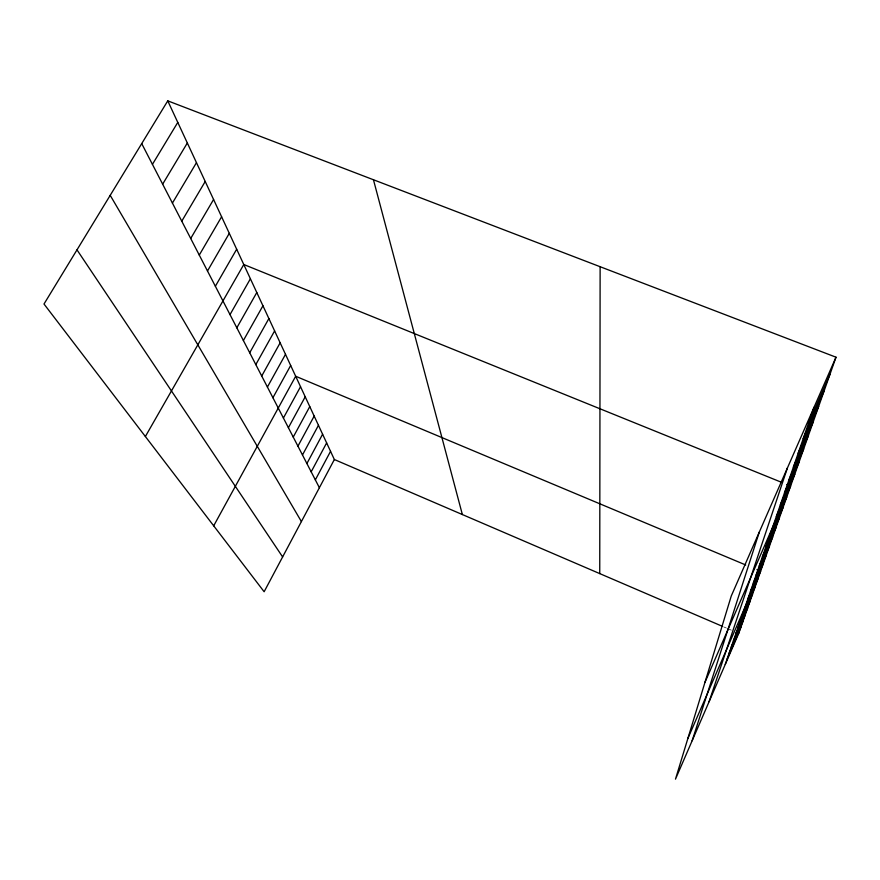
<?xml version="1.0" encoding="UTF-8"?>
<svg xmlns="http://www.w3.org/2000/svg" width="880" height="880" viewBox="0 0 880 880"><rect width="100%" height="100%" fill="white"/><g stroke="black" fill="none" stroke-linecap="round" stroke-linejoin="round"><path stroke-width="0.66" stroke-dasharray="4.4 3.3" d="M723.855 626.956L726.341 628.023M727.584 628.551L731.302 630.157"/><path stroke-width="1.32" d="M599.742 573.606L600.127 266.706M692.153 740.729L759.286 532.114M709.082 701.712L787.413 467.962M725.263 664.411L814.044 407.253M836 357.203L731.269 595.98L675.477 779.152L738.738 633.358L836 357.203L167.761 100.848L44 304.018L264.132 591.745L334.356 459.525L167.761 100.848M731.269 647.02L745.349 614.603M729.212 652.993L743.072 621.049M727.21 658.79L740.872 627.297M769.01 537.713L786.764 497.002M765.611 547.547L783.046 507.573M762.344 557.007L779.46 517.726M759.209 566.093L776.028 527.494M756.195 574.838L772.717 536.899M753.28 583.253L769.527 545.952M750.486 591.371L766.447 554.686M747.78 599.192L763.488 563.101M687.83 738.584L760.628 571.23L756.899 569.668M742.654 614.031L757.856 579.073M740.223 621.082L755.183 586.663M737.88 627.891L752.609 593.989M735.603 634.469L750.112 601.084M733.403 640.849L747.692 607.948M803.187 438.691L824.153 390.83M798.171 453.244L818.664 406.417M793.386 467.104L813.439 421.267M788.821 480.315L808.456 435.413M784.476 492.91L803.693 448.921M780.318 504.944L799.15 461.835M776.347 516.45L794.805 474.177M704.968 682.33L790.636 486.002L786.885 484.484M808.478 423.379L829.928 374.451M315.337 479.886L330.55 451.33M311.179 471.834L326.645 442.904M306.9 463.54L322.608 434.225M302.478 454.982L318.461 425.293M297.935 446.171L314.182 416.086M293.238 437.085L309.771 406.593M288.398 427.713L305.217 396.792M283.404 418.044L300.531 386.694M213.697 525.811L295.68 376.255L745.712 564.971M272.921 397.727L290.675 365.475M267.41 387.057L285.505 354.343M261.712 376.024L280.148 342.815M255.816 364.606L274.615 330.902M249.711 352.77L268.884 318.56M243.386 340.516L262.944 305.778M236.819 327.811L256.795 292.523M230.01 314.622L250.404 278.773M145.376 436.513L243.782 264.506L781.88 482.449M215.369 286.264L236.676 249.227M207.493 270.996L229.295 233.321M199.276 255.079L221.606 216.766M190.707 238.491L213.576 199.496M181.764 221.177L205.216 181.478M172.425 203.082L196.471 162.657M162.657 184.162L187.33 142.989M152.438 164.351L177.771 122.408M334.356 459.525L722.612 626.417M736.263 632.291L738.738 633.358M76.989 249.865L282.623 556.93M110.198 195.327L301.4 521.576M141.713 143.594L319.385 487.718M373.45 179.751L462.363 514.547"/></g></svg>
